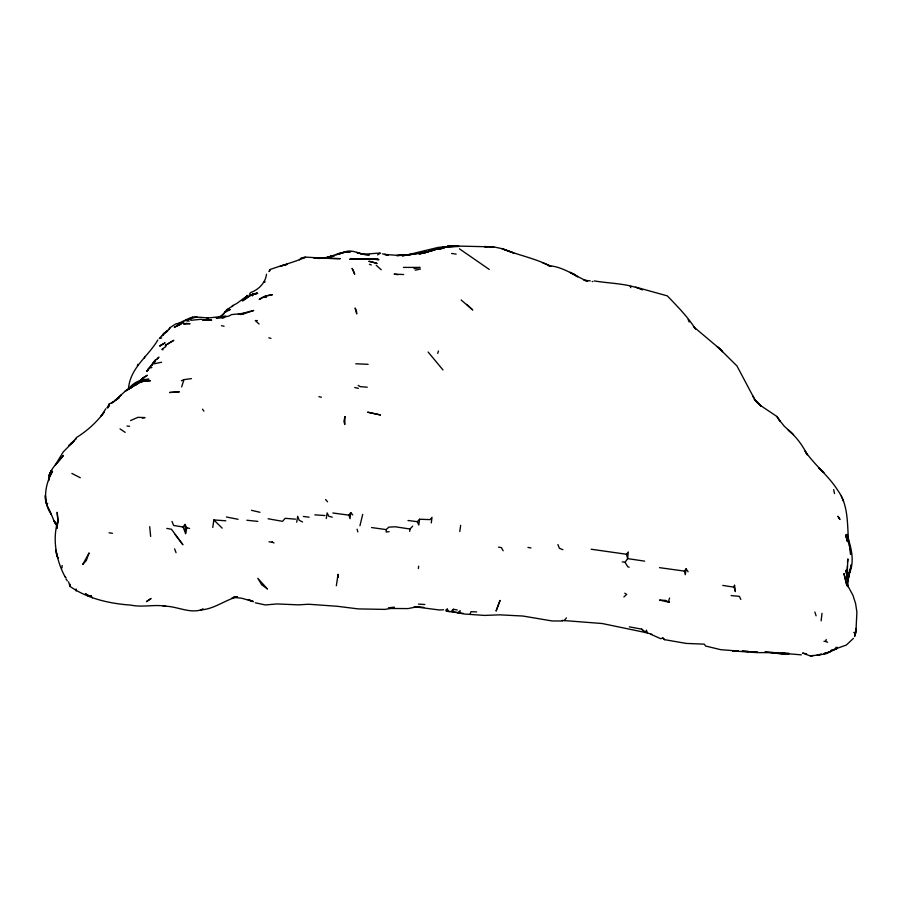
<?xml version="1.0" encoding="UTF-8"?>
<svg xmlns="http://www.w3.org/2000/svg" width="902" height="902" viewBox="0 0 902 902"><rect width="100%" height="100%" fill="white"/><g stroke="black" fill="none" stroke-linecap="round" stroke-linejoin="round"><path stroke-width="1.35" d="M234.249 597.056L237.485 596.82C224.745 600.067 214.078 609.29 200.47 609.91L203.198 609.109C191.1 614.262 178.156 606.663 165.731 606.189C154.152 604.227 142.448 607.621 130.925 605.118C109.672 603.641 87.618 598.714 70.119 586.458L70.142 584.327M412.676 526.159L409.982 529.012L395.245 526.779L388.785 527.14L386.214 529.598L386.18 532L389.134 531.684M65.045 576.784C56.251 560.289 51.876 538.866 58.202 519.845L56.815 528.595L57.863 520.679L57.142 512.28L58.202 521.48M162.845 349.942L162.879 348.634L166.024 346.413M850.045 569.59L847.576 581.982M846.899 578.419L847.869 558.913L847.485 562.217M61.99 567.888L62.159 565.52M45.585 496.168C44.288 502.865 49.328 508.559 51.403 514.546C42.022 501.365 45.179 484.295 52.53 471.103L49.215 477.519L48.652 480.586C48.054 470.01 57.886 463.166 63.399 455.454L55.191 465.184L63.208 451.97L73.863 441.157L68.845 445.554L73.863 441.157L70.886 443.434M846.888 579.287L847.429 566.05M855.84 633.215L856.9 612.165L855.603 603.596L852.92 595.23L846.256 582.996L843.945 573.537L846.843 585.815M846.899 578.667L847.215 575.194L846.786 578.87M418.381 568.542L418.641 566.163M821.136 620.892L822.004 613.315M350.754 512.595L350.044 518.695L348.927 515.155L350.754 512.595L352.738 514.929M409.677 531.436L409.982 529.012M431.28 522.923L432.002 517.342L430.051 519.608L419.622 519.236L417.288 521.672L407.997 520.499M686.072 568.835L685.306 574.709L684.359 571.09L686.072 568.835L688.125 571.778M855.479 632.854L856.077 628.446L854.566 636.553L855.479 632.854L853.754 632.46M225.816 520.792L213.875 519.947L212.759 527.478M419.622 519.236L418.787 525.032L417.288 521.672M459.772 531.503L460.663 525.359M849.605 569.692L848.387 578.024L851.251 564.787L847.485 582.218M326.298 518.549L327.155 512.911L328.813 516.26L332.263 517.162M336.333 585.759L338.047 574.292L338.306 577.314M296.713 522.224L297.694 516.271L299.171 520.251L302.565 521.965M562.532 621.004L552.125 620.959L522.901 616.032L499.719 614.837L484.509 615.423L464.259 614.003L459.749 613.225L460.178 610.654L457.697 612.695L446.276 610.936L446.016 609.651M847.384 582.027L849.12 572.544L847.53 582.004M185.598 533.601L186.804 527.76L184.944 524.457L183.106 527.016L185.598 533.601L184.944 524.457M734.081 587.168L734.544 585.082L735.367 591.611L734.081 587.168L722.773 585.432M109.21 403.995L108.387 407.535L107.214 407.749L109.21 403.995L113.393 401.74L111.634 403.453M359.932 525.742L362.717 514.377M266.518 274.231C265.436 283.025 258.536 289.689 250.519 292.676L249.437 294.368M157.839 339.953C148.368 356.29 130.711 367.294 128.558 387.804M274.05 542.97L272.19 542.203L272.37 541.493M827.619 642.28L825.702 641.502L826.209 639.495M191.483 378.615L183.963 379.618L181.663 386.913M848.387 575.453C855.502 561.89 851.15 547.762 846.967 534.322L849.684 546.736M144.388 358.162L144.906 356.425M252.47 295.935L253.158 293.804L257.69 293.353L250.688 295.258L242.458 300.918L249.888 295.788L257.217 293.139L252.537 294.221M437.684 353.392L438.485 351.002M75.588 439.702L76.343 437.617C86.987 431.009 96.559 422.407 104.057 412.304L100.832 416.555L105.827 408.73M157.252 359.019L158.955 357.147L155.245 360.541L154.073 363.765L161.605 362.254M469.976 614.409L470.968 611.703L476.673 611.917M669.622 598.06L668.788 600.27L669.385 602.333L659.509 600.089L665.563 600.405L669.385 602.333M269.472 271.31L270.172 269.472C281.931 265.278 293.973 262.189 305.496 257.341L302.271 258.017M446.276 610.936L447.212 608.681L448.226 611.24M562.104 620.407L602.186 623.519L645.449 632.505L646.452 630.205L647.433 632.956L651.988 634.388M457.258 610L453.447 609.267L452.297 611.86L463.391 613.439M137.363 365.558L137.95 364.295M169.204 329.433L170.14 327.561L175.811 323.942L183.715 322.397L181.065 323.311M163.634 333.481L162.484 335.567L163.634 333.481L167.614 330.808L166.769 331.632L170.14 327.561M148.244 369.132L146.981 371.308L153.644 362.446M148.683 368.411L146.981 371.308L149.811 367.001L149.721 367.802L151.874 367.599M268.909 271.592L270.172 269.472M233.494 305.541L226.65 309.747L222.219 315.272M141.648 380.441L142.82 378.784M154.704 361.826L151.31 365.581L155.257 359.988M622.267 561.856L625.063 562.273L627.679 558.62L628.266 551.979L626.462 554.256L627.679 558.62L644.659 561.157M564.28 620.689L566.411 617.87M151.31 365.581L155.245 360.541M142.572 379.212L143.835 377.634L139.551 380.982M225.399 311.731L224.587 312.678L230.01 309.612L227.518 309.397M219.096 317.019L223.967 313.896M72.464 442.239L75.689 438.688M853.382 638.39L846.358 645.031L830.753 650.624L836.853 648.696L828.656 652.462L823.988 653.567L830.167 651.672L825.691 653.871L817.156 655.156L821.215 654.277M128.332 389.123C133.113 382.527 140.859 379.122 148.965 379.268L142.764 380.272M133.327 385.898L137.792 383.936L126.9 389.709L113.28 402.044L119.03 397.838L114.825 400.443M117.316 398.853L121.161 394.907M159.936 337.754L162.912 334.766M107.214 407.749L108.984 406.035M451 611.646L453.447 609.267M163.51 334.619L167.614 330.808L165.945 332.319M299.363 259.776L301.189 258.085L305.101 257.104L327.279 258.322L313.524 257.724L322.702 258.073L334.067 256.112L327.122 257.555L331.744 255.965L327.122 257.555L328.012 257.363M623.88 596.955L626.687 594.395L624.77 593.178M247.667 295.484L242.458 300.095L247.667 295.484L236.674 303.557L232.265 305.767M377.555 254.871L380.385 253.112M161.762 349.525L162.879 348.634M139.393 381.129L142.471 378.75L139.494 381.05M90.459 596.323L85.352 593.73L88.543 596.222L91.147 595.85L92.297 597.801M130.057 387.995C135.875 383.564 142.99 380.137 150.499 380.757L143.801 381.106L136.597 383.7L132.729 386.18M46.352 503.417L47.682 503.395M134.984 383.891L138.626 381.614M250.688 295.258L253.158 293.804M181.268 323.841L174.311 327.234L180.874 324.224M335.871 255.029L341.599 252.718L350.822 251.635L343.921 252.301L338.712 254.127M181.415 380.779L183.963 379.618M241.691 314.527L253.733 310.468L238.32 314.426M130.564 420.558L137.916 417.344L145.03 417.581L142.403 418.122M177.344 323.987L183.704 320.83L191.551 318.507L184.56 320.808C191.427 315.666 200.402 317.369 208.339 318L206.592 318.158L225.872 316.038M777.761 653.296L771.875 652.529L781.887 654.142L783.725 653.409M328.576 257.047L339.569 253.293L337.359 254.116M242.221 313.952L244.115 313.253M263.677 282.371L265.222 281.807M240.338 314.561L242.863 313.682M339.93 253.733L344.812 252.132L343.921 252.301C352.648 248.197 360.518 255.57 369.313 254.838M443.536 247.746L450.087 245.885L493.777 246.911L502.493 248.749L513.757 253L501.997 248.681C518.098 255.131 535.337 258.378 550.784 266.282L542.406 262.64M438.372 249.223L442.239 248.118M806.58 653.916L802.543 653.025L810.639 656.115L813.3 655.404M821.384 654.3L810.639 656.115M432.058 251.015L402.258 255.807M239.684 314.088L241.916 313.546L231.498 314.595L228.928 316.05L222.659 317.459L216.018 317.876L224.26 317.436M420.501 269.033L415.281 270.194M425.868 252.549L419.126 254.048L437.098 249.121L444.077 248.163L436.252 249.313L443.265 247.137L458.802 246.404L448.914 246.302L442.747 247.374L457.934 246.088L453.537 245.896L438.045 247.441L405.99 255.21L426.15 252.459M414.029 268.683L420.095 267.42L403.419 267.398M159.316 338.475L161.627 337.991M231.983 597.789L237.012 596.876L233.663 597.451M402.642 255.751L410.489 254.499L396.677 255.604L408.55 255.018L395.944 255.255L384.602 254.387L388.187 255.198L382.471 253.845M449.5 246.178L447.257 246.539L453.988 245.93L447.753 246.46M423.816 607.407L417.615 606.663L408.076 608.591L390.746 608.478L384.782 609.391L358.207 608.906L337.156 606.279L308.461 604.239L298.641 604.859L277.015 603.945L265.323 604.949L255.3 602.795M88.543 596.222L91.147 595.85M190.807 320.323L200.796 319.308L206.693 320.063L202.849 319.894M318.192 258.457L322.702 258.073L318.575 258.457M781.887 654.142L785.924 653.713M388.491 607.768L394.399 607.181M374.217 259.291L371.838 259.099L378.953 259.663L376.585 259.483M203.593 320.03L206.197 319.872L202.657 319.815M379.81 253.022L363.01 254.33L356.73 252.447L362.514 254.195L369.166 254.804M222.151 317.662L224.553 317.515M594.249 280.917C610.226 283.645 627.578 283.228 642.427 289.903M443.581 609.775L439.511 610L414.221 606.73L417.615 606.663M233.483 597.372L241.815 598.24L253.225 601.578L248.14 599.537L253.225 601.578M226.65 309.747L230.01 309.612M784.142 653.758L789.137 653.589L764.828 652.078L778.426 653.048M221.655 317.527L224.057 317.527M732.537 650.951L738.569 651.064L720.743 649.688L705.578 646.012L704.225 644.152L686.208 643.419L664.526 639.653L662.62 637.985M757.522 651.875L750.859 651.684M371.387 258.953L378.062 259.054L351.205 258.615L365.614 259.302M257.374 320.605L255.277 320.582L259.077 324.043M314.821 514.873L325.002 515.538M371.838 259.099L372.909 259.122L361.623 258.649L349.536 259.314L372.909 259.122M835.737 647.388L837.518 647.433M733.033 650.951L756.755 652.608L776.735 652.665M751.873 651.706L755.448 651.819M487.046 246.674L484.351 246.584L493.777 246.911L489.741 246.776M403.656 274.512L394.118 274.163L398.132 274.67M355.76 363.777L368.129 364.318M186.737 320.954L189.217 321.067M787.852 653.533L789.137 653.589L780.162 653.071L801.359 654.852M750.633 651.684L752.911 651.808M591.171 549.228L626.462 554.256M264.027 297.288L266.315 297.412M731.127 595.579L739.403 596.346L740.846 599.424M748.874 651.548L742.154 651.12L748.265 651.537M418.46 604.092L424.876 604.52M367.249 387.217L360.18 386.62L358.207 385.425M590.258 280.894L583.921 280.139L587.529 281.345C574.608 275.809 563.017 266.53 548.348 265.673M127.024 426.026L129.561 426.296M246.855 520.24L257.848 521.39M659.497 567.651L684.359 571.09M332.849 512.99L348.927 515.155M268.988 541.798L272.19 542.203M303.376 516.474L309.093 517.196M386.214 529.598L371.556 527.557M451.586 253.451L456.153 254.105M109.052 532.811L112.412 533.285M183.106 527.016L173.635 525.46L172 521.424M354.745 387.488L358.398 388.367M823.988 641.254L825.702 641.502M448.204 611.488L449.658 611.703M498.49 547.131L501.456 547.615L503.147 550.761M268.086 518.751L282.54 521.345L285.201 518.323L295.473 519.169M166.802 528.425L171.436 529.226L182.914 544.763L175.146 534.559M647.433 632.956L645.449 632.505L641.593 629.122L629.325 626.856M592.186 281.469L592.862 281.593M527.941 547.413L530.985 547.954M221.475 325.723L224.091 326.208M162.845 605.637L165.731 606.189L163.104 605.693M238.094 519.304L226.402 516.993M629.213 567.166L627.882 566.873L625.063 562.273M318.902 396.688L321.45 397.241M251.455 510.318L259.968 512.291M186.804 527.76L189.623 528.448M457.697 612.695L459.749 613.225M268.83 337.833L270.95 338.385M635.583 287.073L667.367 295.901C677.391 306.421 687.719 316.737 695.577 329.129M369.414 264.275L371.297 264.985M562.882 549.679L559.409 548.303L557.887 544.504M650.928 634.332L660.67 638.684L663.139 638.041L664.526 639.653M71.889 473.415L80.323 477.778M776.825 416.453L780.343 421.505L776.825 416.453L759.924 405.077L754.106 398.988L761.311 406.283L756.507 401.999L752.933 396.17L753.689 397.511L736.968 365.964L719.165 348.33L693.48 326.648M120.034 428.89L125.164 432.374M459.445 248.828L489.256 269.45M376.168 265.233L381.23 269.766M791.719 433.118L788.213 430.006C796.195 436.771 802.724 445.34 807.177 454.856L805.17 451.214C814.833 465.376 828.837 475.985 837.924 490.598C848.962 505.774 847.068 525.539 848.726 543.23M793.534 434.629L784.266 426.218L778.043 418.449M461.114 299.971L472.738 309.984L466.774 304.425M759.924 405.077L761.311 406.283M641.593 629.122L645.449 632.505M213.875 519.947L222.174 528.155M64.572 576.243L66.15 577.878M325.588 499.494L327.55 501.805M428.134 352.028L442.995 369.967M57.288 526.249L54.458 521.954L51.076 513.847M65.981 579.061L67.391 580.911M202.51 409.17L203.908 411.132M54.83 522.055L57.311 526.08M57.006 525.708L55.214 522.269L56.86 525.64M841.341 496.123L843.539 501.23M688.136 319.488L689.218 322.037M630.295 286.408L630.791 287.693M174.593 548.856L176.037 552.667M70.119 586.458L68.541 581.869M814.878 612.03L816.096 615.818M357.091 529.215L357.846 531.909M849.165 544.876L849.729 546.894M833.696 489.572L834.508 493.563M55.608 549.713L57.908 558.259L56.161 552.881M45.1 495.66L45.799 500.035M846.448 573.582L846.02 570.132L848.432 587.258M149.709 526.7L150.645 536.487M76.095 588.95L76.174 591.024M846.538 576.254L846.617 578.915M344.914 416.577L344.801 424.481L343.933 421.403L344.914 416.577M500.024 600.495L496.145 610.846L500.024 600.495M89.016 553.129L86.288 560.559L82.725 564.483L89.016 553.129M49.7 473.854L48.979 475.76L51.29 470.641L49.7 473.854M143.102 377.656L141.659 379.325L147.364 375.243L143.102 377.656M160.962 345.184L159.654 346.165L165.077 342.805L160.962 345.184M148.548 600.168L146.462 601.645L151.085 598.454L148.548 600.168M261.501 297.874L259.201 299.475L265.673 296.003L272.303 294.717L265.673 296.003L261.501 297.874M167.84 343.786L165.235 345.466L173.793 340.336L167.84 343.786M127.859 389.495L125.164 391.186L132.019 387.251L127.859 389.495M192.397 317.211L190.13 318.158L197.256 317.222L192.397 317.211M434.46 249.313L430.119 251.004L437.098 249.121L434.46 249.313M427.92 251.624L425.113 252.504L431.246 250.688L427.92 251.624M284.401 265.03L280.296 266.146L287.253 264.331L284.401 265.03M186.613 323.446L183.625 323.942L190.063 323.683L186.613 323.446M179.115 391.874L169.7 392.483L179.115 391.874M207.866 319.658L204.968 319.646L211.699 320.131L207.866 319.658M340.077 258.66L326.231 258.299L340.077 258.66M324.81 258.231L315.35 257.961L327.279 258.322L324.81 258.231M371.072 261.603L368.783 261.309L377.126 263.452L371.072 261.603M380.407 414.943L367.779 412.225L380.407 414.943M573.841 274.028L570.053 272.336L577.652 276.79L573.841 274.028M267.342 588.871L261.738 584.8L257.803 578.295L267.342 588.871M721.093 349.784L717.158 346.627L722.592 351.679L721.093 349.784M822.196 471.092L818.768 468.127L823.876 472.569L822.196 471.092M57.378 525.922L54.12 521.187L57.378 525.922M839.164 518.007L837.857 516.237L839.954 519.484L839.164 518.007M353.46 270.679L352.051 268.356L354.678 274.321L353.46 270.679M356.47 310.942L355.117 308.01L356.718 313.93L356.47 310.942M846.651 538.483L845.58 534.897L847.53 541.775L846.651 538.483M850.293 549.6L850 545.902L850.597 554.459L850.293 549.6"/></g></svg>
